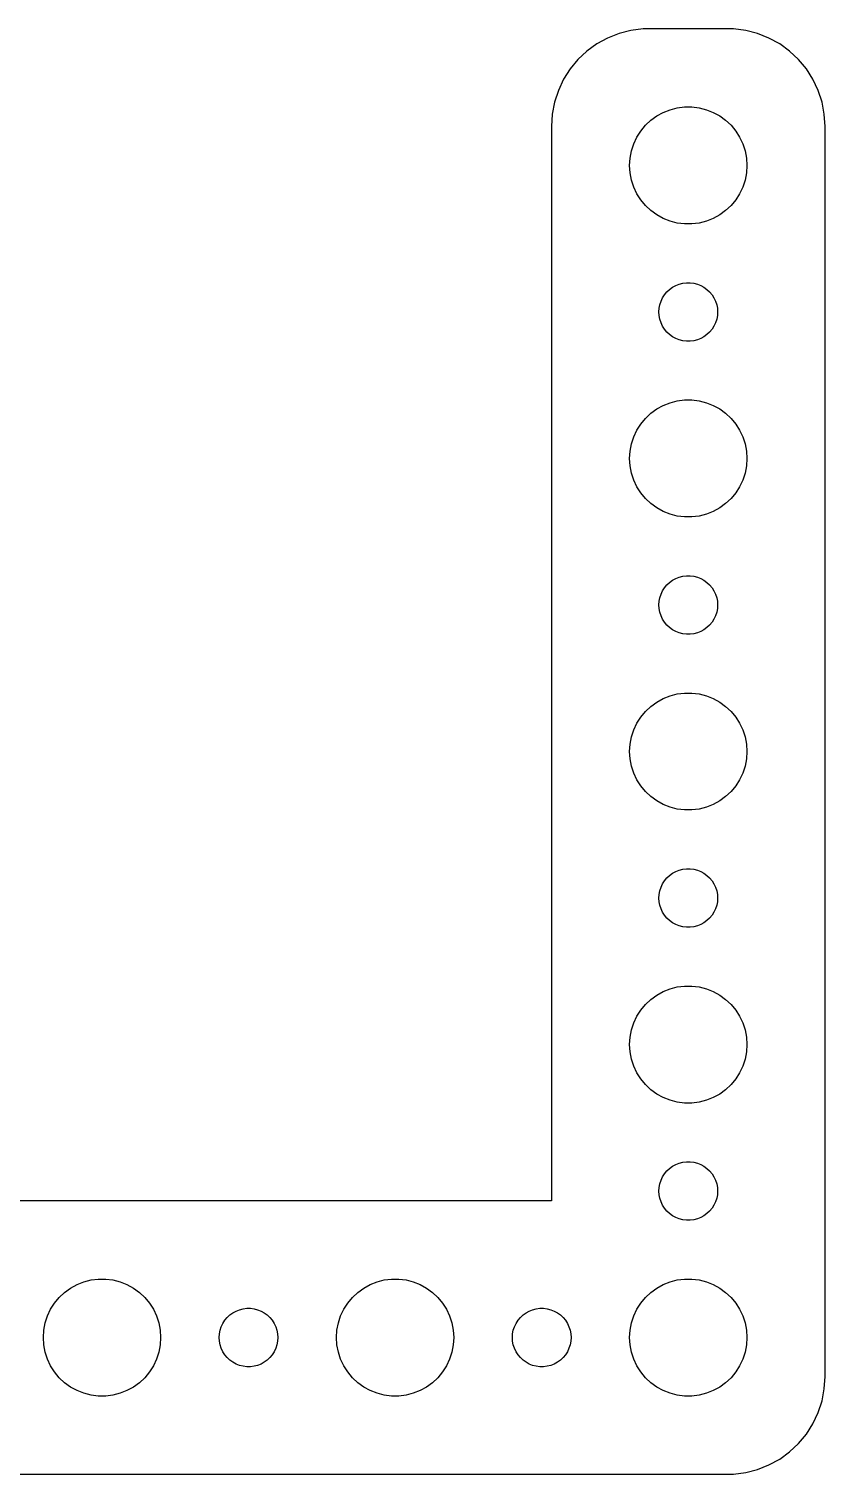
# Model space of a CAD drawing. Header units: metres. Extents: x -37 to 37, y 161 to 319.
# Drawn here: x -3.7 to 37, y 245 to 319 of the extents above; entities that cross this region are included whole.
import ezdxf

# ---------------------------------------------------------------- set-up
doc = ezdxf.new("R2010")
doc.units = ezdxf.units.M

msp = doc.modelspace()

# ---------------------------------------------------------------- linework, layer by layer
for p, q in [((27.0631, 318.911), (26.4549, 318.755)), ((27.686, 318.99), (27.0631, 318.911)), ((32.3139, 318.99), (27.686, 318.99)), ((32.9369, 318.911), (32.3139, 318.99)), ((33.5451, 318.755), (32.9369, 318.911)), ((25.3209, 318.222), (24.8129, 317.853)), ((25.8711, 318.524), (25.3209, 318.222)), ((26.4549, 318.755), (25.8711, 318.524)), ((34.1289, 318.524), (33.5451, 318.755)), ((34.6791, 318.222), (34.1289, 318.524)), ((35.1871, 317.853), (34.6791, 318.222)), ((24.3551, 317.423), (23.9549, 316.939)), ((24.8129, 317.853), (24.3551, 317.423)), ((35.6448, 317.423), (35.1871, 317.853)), ((36.0451, 316.939), (35.6448, 317.423)), ((23.9549, 316.939), (23.6185, 316.409)), ((36.3815, 316.409), (36.0451, 316.939)), ((23.6185, 316.409), (23.3511, 315.841)), ((36.6489, 315.841), (36.3815, 316.409)), ((23.1571, 315.243), (23.0394, 314.627)), ((23.3511, 315.841), (23.1571, 315.243)), ((36.8429, 315.243), (36.6489, 315.841)), ((36.9606, 314.627), (36.8429, 315.243)), ((23.0394, 314.627), (23, 314)), ((28.0877, 314.312), (28.3925, 314.533)), ((28.3925, 314.533), (28.7227, 314.714)), ((28.7227, 314.714), (29.0729, 314.853)), ((29.0729, 314.853), (29.4379, 314.947)), ((29.4379, 314.947), (29.8116, 314.994)), ((29.8116, 314.994), (30.1884, 314.994)), ((30.1884, 314.994), (30.5621, 314.947)), ((30.5621, 314.947), (30.927, 314.853)), ((30.927, 314.853), (31.2773, 314.714)), ((31.2773, 314.714), (31.6075, 314.533)), ((31.6075, 314.533), (31.9123, 314.312)), ((37, 314), (36.9606, 314.627)), ((23, 314), (23, 258.99)), ((27.3711, 313.445), (27.5729, 313.763)), ((27.5729, 313.763), (27.8131, 314.054)), ((27.8131, 314.054), (28.0877, 314.312)), ((31.9123, 314.312), (32.1869, 314.054)), ((32.1869, 314.054), (32.427, 313.763)), ((32.427, 313.763), (32.6289, 313.445)), ((37, 250), (37, 314)), ((27.0942, 312.746), (27.2107, 313.104)), ((27.2107, 313.104), (27.3711, 313.445)), ((32.6289, 313.445), (32.7893, 313.104)), ((32.7893, 313.104), (32.9057, 312.746)), ((27, 312), (27.0237, 312.376)), ((27.0237, 312.376), (27.0942, 312.746)), ((32.9057, 312.746), (32.9763, 312.376)), ((32.9763, 312.376), (33, 312)), ((27.0237, 311.624), (27, 312)), ((27.0942, 311.254), (27.0237, 311.624)), ((32.9763, 311.624), (32.9057, 311.254)), ((33, 312), (32.9763, 311.624)), ((27.2107, 310.896), (27.0942, 311.254)), ((27.3711, 310.555), (27.2107, 310.896)), ((32.7893, 310.896), (32.6289, 310.555)), ((32.9057, 311.254), (32.7893, 310.896)), ((27.5729, 310.237), (27.3711, 310.555)), ((27.8131, 309.946), (27.5729, 310.237)), ((32.427, 310.237), (32.1869, 309.946)), ((32.6289, 310.555), (32.427, 310.237)), ((28.0877, 309.688), (27.8131, 309.946)), ((28.3925, 309.467), (28.0877, 309.688)), ((28.7227, 309.286), (28.3925, 309.467)), ((29.0729, 309.147), (28.7227, 309.286)), ((31.2773, 309.286), (30.927, 309.147)), ((31.6075, 309.467), (31.2773, 309.286)), ((31.9123, 309.688), (31.6075, 309.467)), ((32.1869, 309.946), (31.9123, 309.688)), ((29.4379, 309.053), (29.0729, 309.147)), ((29.8116, 309.006), (29.4379, 309.053)), ((30.1884, 309.006), (29.8116, 309.006)), ((30.5621, 309.053), (30.1884, 309.006)), ((30.927, 309.147), (30.5621, 309.053)), ((28.9065, 305.527), (29.0439, 305.656)), ((29.0439, 305.656), (29.1963, 305.766)), ((29.1963, 305.766), (29.3613, 305.857)), ((29.3613, 305.857), (29.5365, 305.927)), ((29.5365, 305.927), (29.7189, 305.973)), ((29.7189, 305.973), (29.9058, 305.997)), ((29.9058, 305.997), (30.0942, 305.997)), ((30.0942, 305.997), (30.2811, 305.973)), ((30.2811, 305.973), (30.4635, 305.927)), ((30.4635, 305.927), (30.6387, 305.857)), ((30.6387, 305.857), (30.8037, 305.766)), ((30.8037, 305.766), (30.9561, 305.656)), ((30.9561, 305.656), (31.0934, 305.527)), ((28.5118, 304.688), (28.5471, 304.873)), ((28.5471, 304.873), (28.6053, 305.052)), ((28.6053, 305.052), (28.6855, 305.223)), ((28.6855, 305.223), (28.7865, 305.382)), ((28.7865, 305.382), (28.9065, 305.527)), ((31.0934, 305.527), (31.2135, 305.382)), ((31.2135, 305.382), (31.3145, 305.223)), ((31.3145, 305.223), (31.3947, 305.052)), ((31.3947, 305.052), (31.4529, 304.873)), ((31.4529, 304.873), (31.4882, 304.688)), ((28.5, 304.5), (28.5118, 304.688)), ((28.5118, 304.312), (28.5, 304.5)), ((28.5471, 304.127), (28.5118, 304.312)), ((28.6053, 303.948), (28.5471, 304.127)), ((31.4529, 304.127), (31.3947, 303.948)), ((31.4882, 304.312), (31.4529, 304.127)), ((31.4882, 304.688), (31.5, 304.5)), ((31.5, 304.5), (31.4882, 304.312)), ((28.6855, 303.777), (28.6053, 303.948)), ((28.7865, 303.618), (28.6855, 303.777)), ((28.9065, 303.473), (28.7865, 303.618)), ((29.0439, 303.344), (28.9065, 303.473)), ((29.1963, 303.234), (29.0439, 303.344)), ((30.9561, 303.344), (30.8037, 303.234)), ((31.0934, 303.473), (30.9561, 303.344)), ((31.2135, 303.618), (31.0934, 303.473)), ((31.3145, 303.777), (31.2135, 303.618)), ((31.3947, 303.948), (31.3145, 303.777)), ((29.3613, 303.143), (29.1963, 303.234)), ((29.5365, 303.073), (29.3613, 303.143)), ((29.7189, 303.027), (29.5365, 303.073)), ((29.9058, 303.003), (29.7189, 303.027)), ((30.0942, 303.003), (29.9058, 303.003)), ((30.2811, 303.027), (30.0942, 303.003)), ((30.4635, 303.073), (30.2811, 303.027)), ((30.6387, 303.143), (30.4635, 303.073)), ((30.8037, 303.234), (30.6387, 303.143)), ((28.3925, 299.533), (28.7227, 299.714)), ((28.7227, 299.714), (29.0729, 299.853)), ((29.0729, 299.853), (29.4379, 299.947)), ((29.4379, 299.947), (29.8116, 299.994)), ((29.8116, 299.994), (30.1884, 299.994)), ((30.1884, 299.994), (30.5621, 299.947)), ((30.5621, 299.947), (30.927, 299.853)), ((30.927, 299.853), (31.2773, 299.714)), ((31.2773, 299.714), (31.6075, 299.533)), ((27.5729, 298.763), (27.8131, 299.054)), ((27.8131, 299.054), (28.0877, 299.312)), ((28.0877, 299.312), (28.3925, 299.533)), ((31.6075, 299.533), (31.9123, 299.312)), ((31.9123, 299.312), (32.1869, 299.054)), ((32.1869, 299.054), (32.427, 298.763)), ((27.2107, 298.104), (27.3711, 298.445)), ((27.3711, 298.445), (27.5729, 298.763)), ((32.427, 298.763), (32.6289, 298.445)), ((32.6289, 298.445), (32.7893, 298.104)), ((27.0237, 297.376), (27.0942, 297.746)), ((27.0942, 297.746), (27.2107, 298.104)), ((32.7893, 298.104), (32.9057, 297.746)), ((32.9057, 297.746), (32.9763, 297.376)), ((27, 297), (27.0237, 297.376)), ((27.0237, 296.624), (27, 297)), ((32.9763, 297.376), (33, 297)), ((33, 297), (32.9763, 296.624)), ((27.0942, 296.254), (27.0237, 296.624)), ((27.2107, 295.896), (27.0942, 296.254)), ((32.9057, 296.254), (32.7893, 295.896)), ((32.9763, 296.624), (32.9057, 296.254)), ((27.3711, 295.555), (27.2107, 295.896)), ((27.5729, 295.237), (27.3711, 295.555)), ((27.8131, 294.946), (27.5729, 295.237)), ((32.427, 295.237), (32.1869, 294.946)), ((32.6289, 295.555), (32.427, 295.237)), ((32.7893, 295.896), (32.6289, 295.555)), ((28.0877, 294.688), (27.8131, 294.946)), ((28.3925, 294.467), (28.0877, 294.688)), ((28.7227, 294.286), (28.3925, 294.467)), ((31.6075, 294.467), (31.2773, 294.286)), ((31.9123, 294.688), (31.6075, 294.467)), ((32.1869, 294.946), (31.9123, 294.688)), ((29.0729, 294.147), (28.7227, 294.286)), ((29.4379, 294.053), (29.0729, 294.147)), ((29.8116, 294.006), (29.4379, 294.053)), ((30.1884, 294.006), (29.8116, 294.006)), ((30.5621, 294.053), (30.1884, 294.006)), ((30.927, 294.147), (30.5621, 294.053)), ((31.2773, 294.286), (30.927, 294.147)), ((29.0439, 290.656), (29.1963, 290.766)), ((29.1963, 290.766), (29.3613, 290.857)), ((29.3613, 290.857), (29.5365, 290.927)), ((29.5365, 290.927), (29.7189, 290.973)), ((29.7189, 290.973), (29.9058, 290.997)), ((29.9058, 290.997), (30.0942, 290.997)), ((30.0942, 290.997), (30.2811, 290.973)), ((30.2811, 290.973), (30.4635, 290.927)), ((30.4635, 290.927), (30.6387, 290.857)), ((30.6387, 290.857), (30.8037, 290.766)), ((30.8037, 290.766), (30.9561, 290.656)), ((28.5471, 289.873), (28.6053, 290.052)), ((28.6053, 290.052), (28.6855, 290.223)), ((28.6855, 290.223), (28.7865, 290.382)), ((28.7865, 290.382), (28.9065, 290.527)), ((28.9065, 290.527), (29.0439, 290.656)), ((30.9561, 290.656), (31.0934, 290.527)), ((31.0934, 290.527), (31.2135, 290.382)), ((31.2135, 290.382), (31.3145, 290.223)), ((31.3145, 290.223), (31.3947, 290.052)), ((31.3947, 290.052), (31.4529, 289.873)), ((28.5, 289.5), (28.5118, 289.688)), ((28.5118, 289.312), (28.5, 289.5)), ((28.5118, 289.688), (28.5471, 289.873)), ((28.5471, 289.127), (28.5118, 289.312)), ((31.4529, 289.873), (31.4882, 289.688)), ((31.4882, 289.312), (31.4529, 289.127)), ((31.4882, 289.688), (31.5, 289.5)), ((31.5, 289.5), (31.4882, 289.312)), ((28.6053, 288.948), (28.5471, 289.127)), ((28.6855, 288.777), (28.6053, 288.948)), ((28.7865, 288.618), (28.6855, 288.777)), ((28.9065, 288.473), (28.7865, 288.618)), ((31.2135, 288.618), (31.0934, 288.473)), ((31.3145, 288.777), (31.2135, 288.618)), ((31.3947, 288.948), (31.3145, 288.777)), ((31.4529, 289.127), (31.3947, 288.948)), ((29.0439, 288.344), (28.9065, 288.473)), ((29.1963, 288.234), (29.0439, 288.344)), ((29.3613, 288.143), (29.1963, 288.234)), ((29.5365, 288.073), (29.3613, 288.143)), ((29.7189, 288.027), (29.5365, 288.073)), ((29.9058, 288.003), (29.7189, 288.027)), ((30.0942, 288.003), (29.9058, 288.003)), ((30.2811, 288.027), (30.0942, 288.003)), ((30.4635, 288.073), (30.2811, 288.027)), ((30.6387, 288.143), (30.4635, 288.073)), ((30.8037, 288.234), (30.6387, 288.143)), ((30.9561, 288.344), (30.8037, 288.234)), ((31.0934, 288.473), (30.9561, 288.344)), ((28.7227, 284.714), (29.0729, 284.853)), ((29.0729, 284.853), (29.4379, 284.947)), ((29.4379, 284.947), (29.8116, 284.994)), ((29.8116, 284.994), (30.1884, 284.994)), ((30.1884, 284.994), (30.5621, 284.947)), ((30.5621, 284.947), (30.927, 284.853)), ((30.927, 284.853), (31.2773, 284.714)), ((27.8131, 284.054), (28.0877, 284.312)), ((28.0877, 284.312), (28.3925, 284.533)), ((28.3925, 284.533), (28.7227, 284.714)), ((31.2773, 284.714), (31.6075, 284.533)), ((31.6075, 284.533), (31.9123, 284.312)), ((31.9123, 284.312), (32.1869, 284.054)), ((27.2107, 283.104), (27.3711, 283.445)), ((27.3711, 283.445), (27.5729, 283.763)), ((27.5729, 283.763), (27.8131, 284.054)), ((32.1869, 284.054), (32.427, 283.763)), ((32.427, 283.763), (32.6289, 283.445)), ((32.6289, 283.445), (32.7893, 283.104)), ((27.0237, 282.376), (27.0942, 282.746)), ((27.0942, 282.746), (27.2107, 283.104)), ((32.7893, 283.104), (32.9057, 282.746)), ((32.9057, 282.746), (32.9763, 282.376)), ((27, 282), (27.0237, 282.376)), ((27.0237, 281.624), (27, 282)), ((32.9763, 282.376), (33, 282)), ((33, 282), (32.9763, 281.624)), ((27.0942, 281.254), (27.0237, 281.624)), ((27.2107, 280.896), (27.0942, 281.254)), ((32.9057, 281.254), (32.7893, 280.896)), ((32.9763, 281.624), (32.9057, 281.254)), ((27.3711, 280.555), (27.2107, 280.896)), ((27.5729, 280.237), (27.3711, 280.555)), ((32.6289, 280.555), (32.427, 280.237)), ((32.7893, 280.896), (32.6289, 280.555)), ((27.8131, 279.946), (27.5729, 280.237)), ((28.0877, 279.688), (27.8131, 279.946)), ((28.3925, 279.467), (28.0877, 279.688)), ((31.9123, 279.688), (31.6075, 279.467)), ((32.1869, 279.946), (31.9123, 279.688)), ((32.427, 280.237), (32.1869, 279.946)), ((28.7227, 279.286), (28.3925, 279.467)), ((29.0729, 279.147), (28.7227, 279.286)), ((29.4379, 279.053), (29.0729, 279.147)), ((29.8116, 279.006), (29.4379, 279.053)), ((30.1884, 279.006), (29.8116, 279.006)), ((30.5621, 279.053), (30.1884, 279.006)), ((30.927, 279.147), (30.5621, 279.053)), ((31.2773, 279.286), (30.927, 279.147)), ((31.6075, 279.467), (31.2773, 279.286)), ((29.5365, 275.927), (29.7189, 275.973)), ((29.7189, 275.973), (29.9058, 275.997)), ((29.9058, 275.997), (30.0942, 275.997)), ((30.0942, 275.997), (30.2811, 275.973)), ((30.2811, 275.973), (30.4635, 275.927)), ((28.6053, 275.052), (28.6855, 275.223)), ((28.6855, 275.223), (28.7865, 275.382)), ((28.7865, 275.382), (28.9065, 275.527)), ((28.9065, 275.527), (29.0439, 275.656)), ((29.0439, 275.656), (29.1963, 275.766)), ((29.1963, 275.766), (29.3613, 275.857)), ((29.3613, 275.857), (29.5365, 275.927)), ((30.4635, 275.927), (30.6387, 275.857)), ((30.6387, 275.857), (30.8037, 275.766)), ((30.8037, 275.766), (30.9561, 275.656)), ((30.9561, 275.656), (31.0934, 275.527)), ((31.0934, 275.527), (31.2135, 275.382)), ((31.2135, 275.382), (31.3145, 275.223)), ((31.3145, 275.223), (31.3947, 275.052)), ((28.5, 274.5), (28.5118, 274.688)), ((28.5118, 274.312), (28.5, 274.5)), ((28.5118, 274.688), (28.5471, 274.873)), ((28.5471, 274.873), (28.6053, 275.052)), ((31.3947, 275.052), (31.4529, 274.873)), ((31.4529, 274.873), (31.4882, 274.688)), ((31.4882, 274.688), (31.5, 274.5)), ((31.5, 274.5), (31.4882, 274.312)), ((28.5471, 274.127), (28.5118, 274.312)), ((28.6053, 273.948), (28.5471, 274.127)), ((28.6855, 273.777), (28.6053, 273.948)), ((28.7865, 273.618), (28.6855, 273.777)), ((31.3145, 273.777), (31.2135, 273.618)), ((31.3947, 273.948), (31.3145, 273.777)), ((31.4529, 274.127), (31.3947, 273.948)), ((31.4882, 274.312), (31.4529, 274.127)), ((28.9065, 273.473), (28.7865, 273.618)), ((29.0439, 273.344), (28.9065, 273.473)), ((29.1963, 273.234), (29.0439, 273.344)), ((29.3613, 273.143), (29.1963, 273.234)), ((29.5365, 273.073), (29.3613, 273.143)), ((29.7189, 273.027), (29.5365, 273.073)), ((29.9058, 273.003), (29.7189, 273.027)), ((30.0942, 273.003), (29.9058, 273.003)), ((30.2811, 273.027), (30.0942, 273.003)), ((30.4635, 273.073), (30.2811, 273.027)), ((30.6387, 273.143), (30.4635, 273.073)), ((30.8037, 273.234), (30.6387, 273.143)), ((30.9561, 273.344), (30.8037, 273.234)), ((31.0934, 273.473), (30.9561, 273.344)), ((31.2135, 273.618), (31.0934, 273.473)), ((27.8131, 269.054), (28.0877, 269.312)), ((28.0877, 269.312), (28.3925, 269.533)), ((28.3925, 269.533), (28.7227, 269.714)), ((28.7227, 269.714), (29.0729, 269.853)), ((29.0729, 269.853), (29.4379, 269.947)), ((29.4379, 269.947), (29.8116, 269.994)), ((29.8116, 269.994), (30.1884, 269.994)), ((30.1884, 269.994), (30.5621, 269.947)), ((30.5621, 269.947), (30.927, 269.853)), ((30.927, 269.853), (31.2773, 269.714)), ((31.2773, 269.714), (31.6075, 269.533)), ((31.6075, 269.533), (31.9123, 269.312)), ((31.9123, 269.312), (32.1869, 269.054)), ((27.3711, 268.445), (27.5729, 268.763)), ((27.5729, 268.763), (27.8131, 269.054)), ((32.1869, 269.054), (32.427, 268.763)), ((32.427, 268.763), (32.6289, 268.445)), ((27.0942, 267.746), (27.2107, 268.104)), ((27.2107, 268.104), (27.3711, 268.445)), ((32.6289, 268.445), (32.7893, 268.104)), ((32.7893, 268.104), (32.9057, 267.746)), ((27, 267), (27.0237, 267.376)), ((27.0237, 267.376), (27.0942, 267.746)), ((32.9057, 267.746), (32.9763, 267.376)), ((32.9763, 267.376), (33, 267)), ((27.0237, 266.624), (27, 267)), ((27.0942, 266.254), (27.0237, 266.624)), ((32.9763, 266.624), (32.9057, 266.254)), ((33, 267), (32.9763, 266.624)), ((27.2107, 265.896), (27.0942, 266.254)), ((27.3711, 265.555), (27.2107, 265.896)), ((32.7893, 265.896), (32.6289, 265.555)), ((32.9057, 266.254), (32.7893, 265.896)), ((27.5729, 265.237), (27.3711, 265.555)), ((27.8131, 264.946), (27.5729, 265.237)), ((28.0877, 264.688), (27.8131, 264.946)), ((32.1869, 264.946), (31.9123, 264.688)), ((32.427, 265.237), (32.1869, 264.946)), ((32.6289, 265.555), (32.427, 265.237)), ((28.3925, 264.467), (28.0877, 264.688)), ((28.7227, 264.286), (28.3925, 264.467)), ((29.0729, 264.147), (28.7227, 264.286)), ((29.4379, 264.053), (29.0729, 264.147)), ((30.927, 264.147), (30.5621, 264.053)), ((31.2773, 264.286), (30.927, 264.147)), ((31.6075, 264.467), (31.2773, 264.286)), ((31.9123, 264.688), (31.6075, 264.467)), ((29.8116, 264.006), (29.4379, 264.053)), ((30.1884, 264.006), (29.8116, 264.006)), ((30.5621, 264.053), (30.1884, 264.006)), ((28.7865, 260.382), (28.9065, 260.527)), ((28.9065, 260.527), (29.0439, 260.656)), ((29.0439, 260.656), (29.1963, 260.766)), ((29.1963, 260.766), (29.3613, 260.857)), ((29.3613, 260.857), (29.5365, 260.927)), ((29.5365, 260.927), (29.7189, 260.973)), ((29.7189, 260.973), (29.9058, 260.997)), ((29.9058, 260.997), (30.0942, 260.997)), ((30.0942, 260.997), (30.2811, 260.973)), ((30.2811, 260.973), (30.4635, 260.927)), ((30.4635, 260.927), (30.6387, 260.857)), ((30.6387, 260.857), (30.8037, 260.766)), ((30.8037, 260.766), (30.9561, 260.656)), ((30.9561, 260.656), (31.0934, 260.527)), ((31.0934, 260.527), (31.2135, 260.382)), ((28.5, 259.5), (28.5118, 259.688)), ((28.5118, 259.688), (28.5471, 259.873)), ((28.5471, 259.873), (28.6053, 260.052)), ((28.6053, 260.052), (28.6855, 260.223)), ((28.6855, 260.223), (28.7865, 260.382)), ((31.2135, 260.382), (31.3145, 260.223)), ((31.3145, 260.223), (31.3947, 260.052)), ((31.3947, 260.052), (31.4529, 259.873)), ((31.4529, 259.873), (31.4882, 259.688)), ((31.4882, 259.688), (31.5, 259.5)), ((23, 258.99), (-23, 258.99)), ((28.5118, 259.312), (28.5, 259.5)), ((28.5471, 259.127), (28.5118, 259.312)), ((28.6053, 258.948), (28.5471, 259.127)), ((28.6855, 258.777), (28.6053, 258.948)), ((31.3947, 258.948), (31.3145, 258.777)), ((31.4529, 259.127), (31.3947, 258.948)), ((31.4882, 259.312), (31.4529, 259.127)), ((31.5, 259.5), (31.4882, 259.312)), ((28.7865, 258.618), (28.6855, 258.777)), ((28.9065, 258.473), (28.7865, 258.618)), ((29.0439, 258.344), (28.9065, 258.473)), ((29.1963, 258.234), (29.0439, 258.344)), ((29.3613, 258.143), (29.1963, 258.234)), ((30.8037, 258.234), (30.6387, 258.143)), ((30.9561, 258.344), (30.8037, 258.234)), ((31.0934, 258.473), (30.9561, 258.344)), ((31.2135, 258.618), (31.0934, 258.473)), ((31.3145, 258.777), (31.2135, 258.618)), ((29.5365, 258.073), (29.3613, 258.143)), ((29.7189, 258.027), (29.5365, 258.073)), ((29.9058, 258.003), (29.7189, 258.027)), ((30.0942, 258.003), (29.9058, 258.003)), ((30.2811, 258.027), (30.0942, 258.003)), ((30.4635, 258.073), (30.2811, 258.027)), ((30.6387, 258.143), (30.4635, 258.073)), ((-1.91226, 254.312), (-1.60747, 254.533)), ((-1.60747, 254.533), (-1.27733, 254.714)), ((-1.27733, 254.714), (-0.92705, 254.853)), ((-0.92705, 254.853), (-0.56213, 254.947)), ((-0.56213, 254.947), (-0.18837, 254.994)), ((-0.18837, 254.994), (0.18837, 254.994)), ((0.18837, 254.994), (0.56213, 254.947)), ((0.56213, 254.947), (0.92705, 254.853)), ((0.92705, 254.853), (1.27733, 254.714)), ((1.27733, 254.714), (1.60747, 254.533)), ((1.60747, 254.533), (1.91226, 254.312)), ((13.0877, 254.312), (13.3925, 254.533)), ((13.3925, 254.533), (13.7227, 254.714)), ((13.7227, 254.714), (14.0729, 254.853)), ((14.0729, 254.853), (14.4379, 254.947)), ((14.4379, 254.947), (14.8116, 254.994)), ((14.8116, 254.994), (15.1884, 254.994)), ((15.1884, 254.994), (15.5621, 254.947)), ((15.5621, 254.947), (15.927, 254.853)), ((15.927, 254.853), (16.2773, 254.714)), ((16.2773, 254.714), (16.6075, 254.533)), ((16.6075, 254.533), (16.9123, 254.312)), ((28.0877, 254.312), (28.3925, 254.533)), ((28.3925, 254.533), (28.7227, 254.714)), ((28.7227, 254.714), (29.0729, 254.853)), ((29.0729, 254.853), (29.4379, 254.947)), ((29.4379, 254.947), (29.8116, 254.994)), ((29.8116, 254.994), (30.1884, 254.994)), ((30.1884, 254.994), (30.5621, 254.947)), ((30.5621, 254.947), (30.927, 254.853)), ((30.927, 254.853), (31.2773, 254.714)), ((31.2773, 254.714), (31.6075, 254.533)), ((31.6075, 254.533), (31.9123, 254.312)), ((-2.62891, 253.445), (-2.42705, 253.763)), ((-2.42705, 253.763), (-2.1869, 254.054)), ((-2.1869, 254.054), (-1.91226, 254.312)), ((1.91226, 254.312), (2.1869, 254.054)), ((2.1869, 254.054), (2.42705, 253.763)), ((2.42705, 253.763), (2.62891, 253.445)), ((12.3711, 253.445), (12.5729, 253.763)), ((12.5729, 253.763), (12.8131, 254.054)), ((12.8131, 254.054), (13.0877, 254.312)), ((16.9123, 254.312), (17.1869, 254.054)), ((17.1869, 254.054), (17.427, 253.763)), ((17.427, 253.763), (17.6289, 253.445)), ((27.3711, 253.445), (27.5729, 253.763)), ((27.5729, 253.763), (27.8131, 254.054)), ((27.8131, 254.054), (28.0877, 254.312)), ((31.9123, 254.312), (32.1869, 254.054)), ((32.1869, 254.054), (32.427, 253.763)), ((32.427, 253.763), (32.6289, 253.445)), ((-2.90575, 252.746), (-2.78932, 253.104)), ((-2.78932, 253.104), (-2.62891, 253.445)), ((2.62891, 253.445), (2.78932, 253.104)), ((2.78932, 253.104), (2.90575, 252.746)), ((6.28647, 252.882), (6.40654, 253.027)), ((6.40654, 253.027), (6.54385, 253.156)), ((6.54385, 253.156), (6.69626, 253.266)), ((6.69626, 253.266), (6.86133, 253.357)), ((6.86133, 253.357), (7.03647, 253.427)), ((7.03647, 253.427), (7.21892, 253.473)), ((7.21892, 253.473), (7.40581, 253.497)), ((7.40581, 253.497), (7.59418, 253.497)), ((7.59418, 253.497), (7.78107, 253.473)), ((7.78107, 253.473), (7.96352, 253.427)), ((7.96352, 253.427), (8.13866, 253.357)), ((8.13866, 253.357), (8.30373, 253.266)), ((8.30373, 253.266), (8.45613, 253.156)), ((8.45613, 253.156), (8.59344, 253.027)), ((8.59344, 253.027), (8.71352, 252.882)), ((12.0942, 252.746), (12.2107, 253.104)), ((12.2107, 253.104), (12.3711, 253.445)), ((17.6289, 253.445), (17.7893, 253.104)), ((17.7893, 253.104), (17.9057, 252.746)), ((21.2865, 252.882), (21.4065, 253.027)), ((21.4065, 253.027), (21.5439, 253.156)), ((21.5439, 253.156), (21.6963, 253.266)), ((21.6963, 253.266), (21.8613, 253.357)), ((21.8613, 253.357), (22.0365, 253.427)), ((22.0365, 253.427), (22.2189, 253.473)), ((22.2189, 253.473), (22.4058, 253.497)), ((22.4058, 253.497), (22.5942, 253.497)), ((22.5942, 253.497), (22.7811, 253.473)), ((22.7811, 253.473), (22.9635, 253.427)), ((22.9635, 253.427), (23.1387, 253.357)), ((23.1387, 253.357), (23.3037, 253.266)), ((23.3037, 253.266), (23.4561, 253.156)), ((23.4561, 253.156), (23.5934, 253.027)), ((23.5934, 253.027), (23.7135, 252.882)), ((27.0942, 252.746), (27.2107, 253.104)), ((27.2107, 253.104), (27.3711, 253.445)), ((32.6289, 253.445), (32.7893, 253.104)), ((32.7893, 253.104), (32.9057, 252.746)), ((-3, 252), (-2.97633, 252.376)), ((-2.97633, 252.376), (-2.90575, 252.746)), ((2.90575, 252.746), (2.97633, 252.376)), ((2.97633, 252.376), (3, 252)), ((6.01183, 252.188), (6.04712, 252.373)), ((6.04712, 252.373), (6.10533, 252.552)), ((6.10533, 252.552), (6.18553, 252.723)), ((6.18553, 252.723), (6.28647, 252.882)), ((8.71352, 252.882), (8.81445, 252.723)), ((8.81445, 252.723), (8.89465, 252.552)), ((8.89465, 252.552), (8.95287, 252.373)), ((8.95287, 252.373), (8.98816, 252.188)), ((12, 252), (12.0237, 252.376)), ((12.0237, 252.376), (12.0942, 252.746)), ((17.9057, 252.746), (17.9763, 252.376)), ((17.9763, 252.376), (18, 252)), ((21.0118, 252.188), (21.0471, 252.373)), ((21.0471, 252.373), (21.1053, 252.552)), ((21.1053, 252.552), (21.1855, 252.723)), ((21.1855, 252.723), (21.2865, 252.882)), ((23.7135, 252.882), (23.8145, 252.723)), ((23.8145, 252.723), (23.8947, 252.552)), ((23.8947, 252.552), (23.9529, 252.373)), ((23.9529, 252.373), (23.9882, 252.188)), ((27, 252), (27.0237, 252.376)), ((27.0237, 252.376), (27.0942, 252.746)), ((32.9057, 252.746), (32.9763, 252.376)), ((32.9763, 252.376), (33, 252)), ((-2.97633, 251.624), (-3, 252)), ((-2.90575, 251.254), (-2.97633, 251.624)), ((2.97633, 251.624), (2.90575, 251.254)), ((3, 252), (2.97633, 251.624)), ((6, 252), (6.01183, 252.188)), ((6.01183, 251.812), (6, 252)), ((6.04712, 251.627), (6.01183, 251.812)), ((6.10533, 251.448), (6.04712, 251.627)), ((8.95287, 251.627), (8.89465, 251.448)), ((8.98816, 251.812), (8.95287, 251.627)), ((8.98816, 252.188), (9, 252)), ((9, 252), (8.98816, 251.812)), ((12.0237, 251.624), (12, 252)), ((12.0942, 251.254), (12.0237, 251.624)), ((17.9763, 251.624), (17.9057, 251.254)), ((18, 252), (17.9763, 251.624)), ((21, 252), (21.0118, 252.188)), ((21.0118, 251.812), (21, 252)), ((21.0471, 251.627), (21.0118, 251.812)), ((21.1053, 251.448), (21.0471, 251.627)), ((23.9529, 251.627), (23.8947, 251.448)), ((23.9882, 251.812), (23.9529, 251.627)), ((23.9882, 252.188), (24, 252)), ((24, 252), (23.9882, 251.812)), ((27.0237, 251.624), (27, 252)), ((27.0942, 251.254), (27.0237, 251.624)), ((32.9763, 251.624), (32.9057, 251.254)), ((33, 252), (32.9763, 251.624)), ((-2.78932, 250.896), (-2.90575, 251.254)), ((-2.62891, 250.555), (-2.78932, 250.896)), ((2.78932, 250.896), (2.62891, 250.555)), ((2.90575, 251.254), (2.78932, 250.896)), ((6.18553, 251.277), (6.10533, 251.448)), ((6.28647, 251.118), (6.18553, 251.277)), ((6.40654, 250.973), (6.28647, 251.118)), ((6.54385, 250.844), (6.40654, 250.973)), ((6.69626, 250.734), (6.54385, 250.844)), ((8.45613, 250.844), (8.30373, 250.734)), ((8.59344, 250.973), (8.45613, 250.844)), ((8.71352, 251.118), (8.59344, 250.973)), ((8.81445, 251.277), (8.71352, 251.118)), ((8.89465, 251.448), (8.81445, 251.277)), ((12.2107, 250.896), (12.0942, 251.254)), ((12.3711, 250.555), (12.2107, 250.896)), ((17.7893, 250.896), (17.6289, 250.555)), ((17.9057, 251.254), (17.7893, 250.896)), ((21.1855, 251.277), (21.1053, 251.448)), ((21.2865, 251.118), (21.1855, 251.277)), ((21.4065, 250.973), (21.2865, 251.118)), ((21.5439, 250.844), (21.4065, 250.973)), ((21.6963, 250.734), (21.5439, 250.844)), ((23.4561, 250.844), (23.3037, 250.734)), ((23.5934, 250.973), (23.4561, 250.844)), ((23.7135, 251.118), (23.5934, 250.973)), ((23.8145, 251.277), (23.7135, 251.118)), ((23.8947, 251.448), (23.8145, 251.277)), ((27.2107, 250.896), (27.0942, 251.254)), ((27.3711, 250.555), (27.2107, 250.896)), ((32.7893, 250.896), (32.6289, 250.555)), ((32.9057, 251.254), (32.7893, 250.896)), ((-2.42705, 250.237), (-2.62891, 250.555)), ((-2.1869, 249.946), (-2.42705, 250.237)), ((2.42705, 250.237), (2.1869, 249.946)), ((2.62891, 250.555), (2.42705, 250.237)), ((6.86133, 250.643), (6.69626, 250.734)), ((7.03647, 250.573), (6.86133, 250.643)), ((7.21892, 250.527), (7.03647, 250.573)), ((7.40581, 250.503), (7.21892, 250.527)), ((7.59418, 250.503), (7.40581, 250.503)), ((7.78107, 250.527), (7.59418, 250.503)), ((7.96352, 250.573), (7.78107, 250.527)), ((8.13866, 250.643), (7.96352, 250.573)), ((8.30373, 250.734), (8.13866, 250.643)), ((12.5729, 250.237), (12.3711, 250.555)), ((12.8131, 249.946), (12.5729, 250.237)), ((17.427, 250.237), (17.1869, 249.946)), ((17.6289, 250.555), (17.427, 250.237)), ((21.8613, 250.643), (21.6963, 250.734)), ((22.0365, 250.573), (21.8613, 250.643)), ((22.2189, 250.527), (22.0365, 250.573)), ((22.4058, 250.503), (22.2189, 250.527)), ((22.5942, 250.503), (22.4058, 250.503)), ((22.7811, 250.527), (22.5942, 250.503)), ((22.9635, 250.573), (22.7811, 250.527)), ((23.1387, 250.643), (22.9635, 250.573)), ((23.3037, 250.734), (23.1387, 250.643)), ((27.5729, 250.237), (27.3711, 250.555)), ((27.8131, 249.946), (27.5729, 250.237)), ((32.427, 250.237), (32.1869, 249.946)), ((32.6289, 250.555), (32.427, 250.237)), ((-1.91226, 249.688), (-2.1869, 249.946)), ((-1.60747, 249.467), (-1.91226, 249.688)), ((-1.27733, 249.286), (-1.60747, 249.467)), ((1.60747, 249.467), (1.27733, 249.286)), ((1.91226, 249.688), (1.60747, 249.467)), ((2.1869, 249.946), (1.91226, 249.688)), ((13.0877, 249.688), (12.8131, 249.946)), ((13.3925, 249.467), (13.0877, 249.688)), ((13.7227, 249.286), (13.3925, 249.467)), ((16.6075, 249.467), (16.2773, 249.286)), ((16.9123, 249.688), (16.6075, 249.467)), ((17.1869, 249.946), (16.9123, 249.688)), ((28.0877, 249.688), (27.8131, 249.946)), ((28.3925, 249.467), (28.0877, 249.688)), ((28.7227, 249.286), (28.3925, 249.467)), ((31.6075, 249.467), (31.2773, 249.286)), ((31.9123, 249.688), (31.6075, 249.467)), ((32.1869, 249.946), (31.9123, 249.688)), ((36.8429, 248.757), (36.9606, 249.373)), ((36.9606, 249.373), (37, 250)), ((-0.92705, 249.147), (-1.27733, 249.286)), ((-0.56213, 249.053), (-0.92705, 249.147)), ((-0.18837, 249.006), (-0.56213, 249.053)), ((0.18837, 249.006), (-0.18837, 249.006)), ((0.56213, 249.053), (0.18837, 249.006)), ((0.92705, 249.147), (0.56213, 249.053)), ((1.27733, 249.286), (0.92705, 249.147)), ((14.0729, 249.147), (13.7227, 249.286)), ((14.4379, 249.053), (14.0729, 249.147)), ((14.8116, 249.006), (14.4379, 249.053)), ((15.1884, 249.006), (14.8116, 249.006)), ((15.5621, 249.053), (15.1884, 249.006)), ((15.927, 249.147), (15.5621, 249.053)), ((16.2773, 249.286), (15.927, 249.147)), ((29.0729, 249.147), (28.7227, 249.286)), ((29.4379, 249.053), (29.0729, 249.147)), ((29.8116, 249.006), (29.4379, 249.053)), ((30.1884, 249.006), (29.8116, 249.006)), ((30.5621, 249.053), (30.1884, 249.006)), ((30.927, 249.147), (30.5621, 249.053)), ((31.2773, 249.286), (30.927, 249.147)), ((36.6489, 248.159), (36.8429, 248.757)), ((36.3815, 247.591), (36.6489, 248.159)), ((36.0451, 247.061), (36.3815, 247.591)), ((35.1871, 246.147), (35.6448, 246.577)), ((35.6448, 246.577), (36.0451, 247.061)), ((34.1289, 245.476), (34.6791, 245.778)), ((34.6791, 245.778), (35.1871, 246.147)), ((-32.3139, 245.01), (32.3139, 245.01)), ((32.3139, 245.01), (32.9369, 245.089)), ((32.9369, 245.089), (33.5451, 245.245)), ((33.5451, 245.245), (34.1289, 245.476))]:
    msp.add_line(p, q)

doc.saveas('drawing.dxf')
